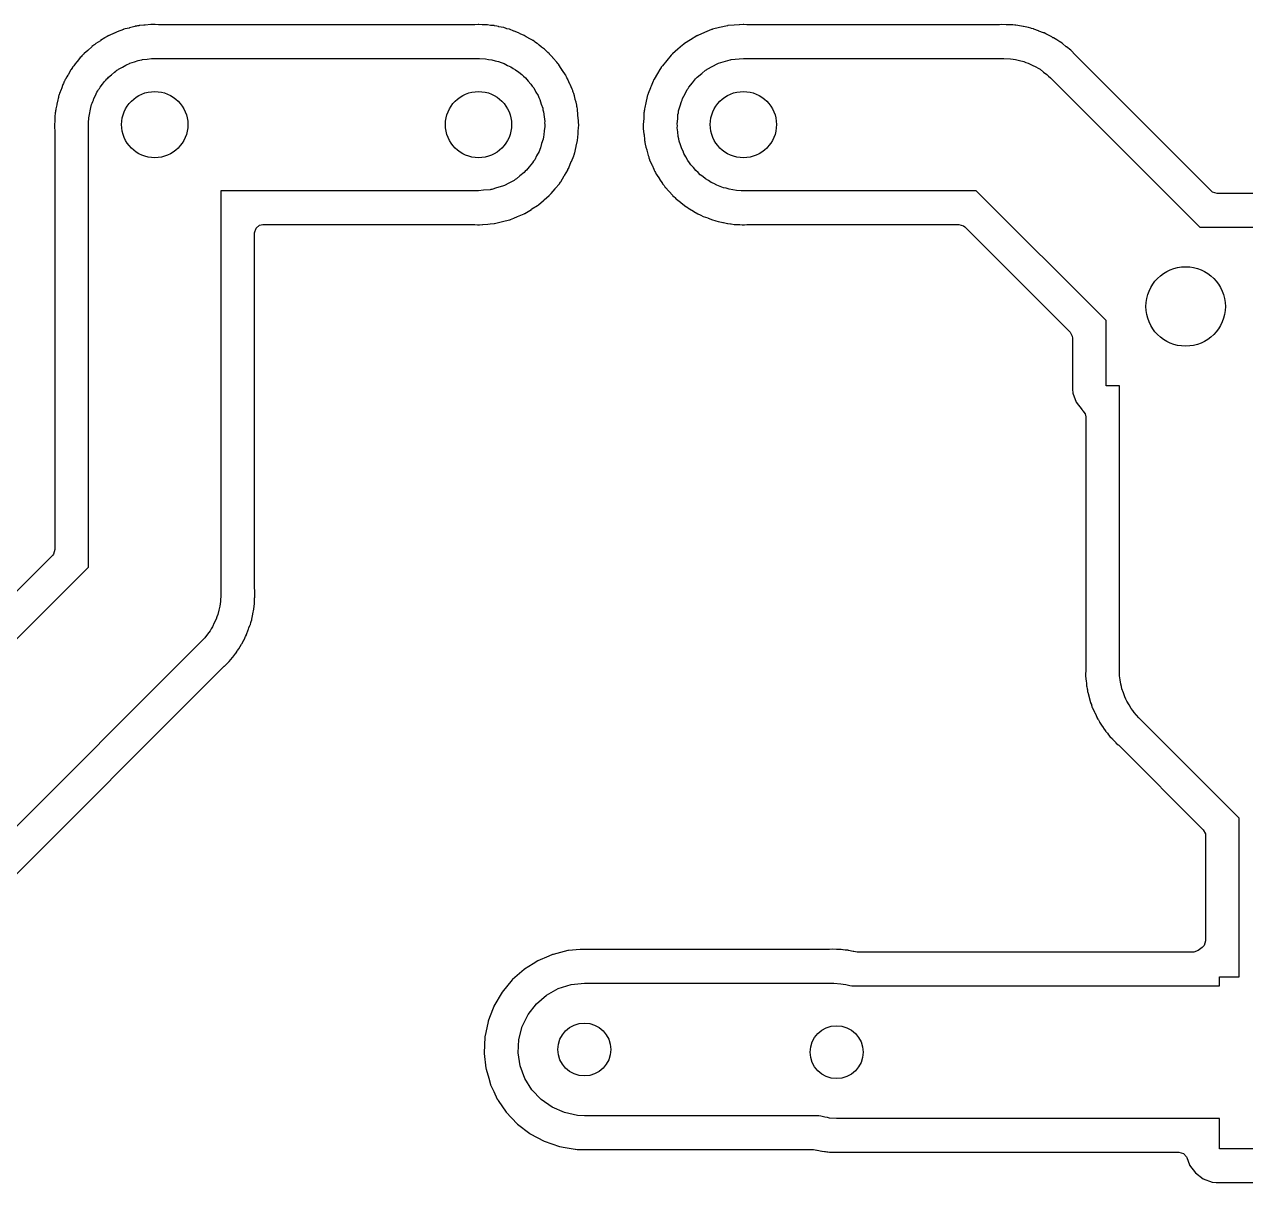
# Model space of a CAD drawing. Extents: x 112.3 to 212.1, y -130.9 to -81.2.
# Drawn here: x 182.91 to 201.35, y -112.29 to -94.8 of the extents above; entities that cross this region are included whole.
import ezdxf

# ---------------------------------------------------------------- set-up
doc = ezdxf.new("R2010")
doc.units = 0
doc.layers.add('BLACK', color=7, linetype='CONTINUOUS')

msp = doc.modelspace()

# ---------------------------------------------------------------- linework, layer by layer
at = {"layer": 'BLACK', "linetype": 'CONTINUOUS'}
for p, q in [((184.175, -94.9746), (184.163, -94.9818)), ((184.179, -94.9719), (184.175, -94.9746)), ((184.183, -94.9699), (184.179, -94.9719)), ((184.185, -94.9693), (184.183, -94.9699)), ((184.189, -94.9672), (184.185, -94.9693)), ((184.193, -94.9648), (184.189, -94.9672)), ((184.269, -94.9333), (184.193, -94.9648)), ((184.274, -94.9311), (184.269, -94.9333)), ((184.314, -94.9127), (184.274, -94.9311)), ((184.352, -94.8946), (184.314, -94.9127)), ((184.37, -94.8895), (184.352, -94.8946)), ((184.385, -94.8843), (184.37, -94.8895)), ((184.402, -94.877), (184.385, -94.8843)), ((184.407, -94.8758), (184.402, -94.877)), ((184.408, -94.8754), (184.407, -94.8758)), ((184.41, -94.875), (184.408, -94.8754)), ((184.412, -94.874), (184.41, -94.875)), ((184.433, -94.8689), (184.412, -94.874)), ((184.495, -94.8541), (184.433, -94.8689)), ((184.5, -94.8528), (184.495, -94.8541)), ((184.581, -94.8299), (184.5, -94.8528)), ((184.586, -94.8285), (184.581, -94.8299)), ((184.581, -94.8299), (184.581, -94.8299)), ((184.591, -94.8279), (184.586, -94.8285)), ((184.604, -94.8264), (184.591, -94.8279)), ((184.591, -94.8279), (184.591, -94.8279)), ((184.62, -94.8236), (184.604, -94.8264)), ((184.638, -94.8191), (184.62, -94.8236)), ((184.642, -94.8188), (184.638, -94.8191)), ((184.643, -94.8185), (184.642, -94.8188)), ((184.713, -94.8131), (184.643, -94.8185)), ((184.731, -94.8116), (184.713, -94.8131)), ((184.735, -94.8112), (184.731, -94.8116)), ((184.822, -94.8012), (184.735, -94.8112)), ((184.827, -94.8006), (184.822, -94.8012)), ((184.822, -94.8012), (184.822, -94.8012)), ((184.832, -94.8008), (184.827, -94.8006)), ((184.847, -94.8015), (184.832, -94.8008)), ((184.832, -94.8008), (184.832, -94.8008)), ((184.863, -94.8012), (184.847, -94.8015)), ((184.875, -94.8003), (184.863, -94.8012)), ((184.88, -94.7999), (184.875, -94.8003)), ((184.875, -94.8003), (184.875, -94.8003)), ((184.885, -94.8003), (184.88, -94.7999)), ((184.934, -94.8042), (184.885, -94.8003)), ((184.944, -94.8046), (184.934, -94.8042)), ((189.706, -94.8046), (184.944, -94.8046)), ((189.716, -94.8042), (189.706, -94.8046)), ((189.765, -94.8003), (189.716, -94.8042)), ((189.77, -94.7999), (189.765, -94.8003)), ((189.775, -94.8003), (189.77, -94.7999)), ((189.824, -94.8042), (189.775, -94.8003)), ((189.834, -94.8046), (189.824, -94.8042)), ((189.878, -94.8046), (189.834, -94.8046)), ((189.879, -94.8046), (189.878, -94.8046)), ((189.903, -94.8057), (189.879, -94.8046)), ((189.879, -94.8046), (189.879, -94.8046)), ((189.907, -94.8059), (189.903, -94.8057)), ((189.903, -94.8057), (189.903, -94.8057)), ((189.953, -94.8137), (189.907, -94.8059)), ((189.964, -94.8152), (189.953, -94.8137)), ((190.007, -94.8185), (189.964, -94.8152)), ((190.012, -94.8197), (190.007, -94.8185)), ((190.048, -94.8285), (190.012, -94.8197)), ((190.012, -94.8197), (190.012, -94.8197)), ((190.065, -94.8325), (190.048, -94.8285)), ((190.07, -94.8338), (190.065, -94.8325)), ((190.078, -94.8354), (190.07, -94.8338)), ((190.146, -94.8472), (190.078, -94.8354)), ((190.151, -94.8489), (190.146, -94.8472)), ((190.187, -94.8613), (190.151, -94.8489)), ((190.151, -94.8489), (190.151, -94.8489)), ((190.199, -94.8647), (190.187, -94.8613)), ((190.238, -94.874), (190.199, -94.8647)), ((190.301, -94.9001), (190.238, -94.874)), ((190.308, -94.9028), (190.301, -94.9001)), ((190.376, -94.9262), (190.308, -94.9028)), ((190.411, -94.9453), (190.376, -94.9262)), ((190.423, -94.9507), (190.411, -94.9453)), ((190.457, -94.9648), (190.423, -94.9507)), ((190.491, -94.986), (190.457, -94.9648)), ((193.069, -94.9719), (192.972, -95.0327)), ((193.074, -94.9699), (193.069, -94.9719)), ((193.075, -94.9693), (193.074, -94.9699)), ((193.079, -94.9672), (193.075, -94.9693)), ((193.083, -94.9648), (193.079, -94.9672)), ((193.183, -94.9235), (193.083, -94.9648)), ((193.184, -94.9232), (193.183, -94.9235)), ((193.288, -94.879), (193.184, -94.9232)), ((193.292, -94.877), (193.288, -94.879)), ((193.288, -94.879), (193.288, -94.879)), ((193.297, -94.8758), (193.292, -94.877)), ((193.298, -94.8754), (193.297, -94.8758)), ((193.3, -94.875), (193.298, -94.8754)), ((193.302, -94.874), (193.3, -94.875)), ((193.408, -94.8487), (193.302, -94.874)), ((193.528, -94.8191), (193.408, -94.8486)), ((193.408, -94.8486), (193.408, -94.8487)), ((193.532, -94.8188), (193.528, -94.8191)), ((193.533, -94.8185), (193.532, -94.8188)), ((193.631, -94.8108), (193.533, -94.8185)), ((193.632, -94.8108), (193.631, -94.8108)), ((193.706, -94.8048), (193.632, -94.8108)), ((193.709, -94.8046), (193.706, -94.8048)), ((193.706, -94.8048), (193.706, -94.8048)), ((193.71, -94.8046), (193.709, -94.8046)), ((193.712, -94.8044), (193.71, -94.8046)), ((193.765, -94.8003), (193.712, -94.8044)), ((193.77, -94.7999), (193.765, -94.8003)), ((193.775, -94.8003), (193.77, -94.7999)), ((193.824, -94.8042), (193.775, -94.8003)), ((193.834, -94.8046), (193.824, -94.8042)), ((197.621, -94.8046), (193.834, -94.8046)), ((197.634, -94.804), (197.621, -94.8046)), ((197.636, -94.8037), (197.634, -94.804)), ((197.675, -94.7999), (197.636, -94.8037)), ((197.74, -94.804), (197.675, -94.7999)), ((197.746, -94.8043), (197.74, -94.804)), ((197.753, -94.8046), (197.746, -94.8043)), ((197.81, -94.8046), (197.753, -94.8046)), ((197.811, -94.8046), (197.81, -94.8046)), ((197.835, -94.8057), (197.811, -94.8046)), ((197.811, -94.8046), (197.811, -94.8046)), ((197.839, -94.8059), (197.835, -94.8057)), ((197.835, -94.8057), (197.835, -94.8057)), ((197.871, -94.8115), (197.839, -94.8059)), ((197.885, -94.8131), (197.871, -94.8115)), ((197.917, -94.8151), (197.885, -94.8131)), ((197.994, -94.8325), (197.917, -94.8151)), ((198.001, -94.8338), (197.994, -94.8325)), ((198.078, -94.8472), (198.001, -94.8338)), ((198.109, -94.8579), (198.078, -94.8472)), ((198.122, -94.8616), (198.109, -94.8579)), ((198.154, -94.8689), (198.122, -94.8616)), ((198.159, -94.8708), (198.154, -94.8689)), ((198.227, -94.8983), (198.159, -94.8708)), ((198.159, -94.8708), (198.159, -94.8708)), ((198.233, -94.9007), (198.227, -94.8983)), ((198.303, -94.9246), (198.233, -94.9007)), ((198.307, -94.9262), (198.303, -94.9246)), ((198.303, -94.9246), (198.303, -94.9246)), ((198.312, -94.9286), (198.307, -94.9262)), ((198.336, -94.9418), (198.312, -94.9286)), ((198.312, -94.9286), (198.312, -94.9286)), ((198.349, -94.9475), (198.336, -94.9418)), ((198.379, -94.9598), (198.349, -94.9475)), ((198.428, -94.9893), (198.379, -94.9598)), ((183.928, -95.1371), (183.873, -95.189)), ((183.932, -95.1336), (183.928, -95.1371)), ((183.947, -95.1232), (183.932, -95.1336)), ((183.96, -95.1135), (183.947, -95.1232)), ((183.967, -95.1066), (183.96, -95.1135)), ((183.973, -95.1012), (183.967, -95.1066)), ((183.978, -95.0985), (183.973, -95.1012)), ((183.979, -95.0977), (183.978, -95.0985)), ((183.983, -95.0949), (183.979, -95.0977)), ((183.987, -95.0921), (183.983, -95.0949)), ((183.991, -95.0889), (183.987, -95.0921)), ((184.058, -95.0474), (183.991, -95.0889)), ((184.063, -95.0441), (184.058, -95.0474)), ((184.128, -95), (184.063, -95.0441)), ((184.132, -94.9972), (184.128, -95)), ((184.128, -95), (184.128, -95)), ((184.149, -94.9893), (184.132, -94.9972)), ((184.163, -94.9818), (184.149, -94.9893)), ((190.518, -95.002), (190.491, -94.986)), ((190.524, -95.0056), (190.518, -95.002)), ((190.585, -95.0386), (190.524, -95.0056)), ((190.59, -95.0409), (190.585, -95.0386)), ((190.585, -95.0386), (190.585, -95.0386)), ((190.594, -95.044), (190.59, -95.0409)), ((190.62, -95.0637), (190.594, -95.044)), ((190.594, -95.044), (190.594, -95.044)), ((190.63, -95.071), (190.62, -95.0637)), ((190.655, -95.0863), (190.63, -95.071)), ((190.659, -95.0889), (190.655, -95.0863)), ((190.655, -95.0863), (190.655, -95.0863)), ((190.688, -95.1135), (190.659, -95.0889)), ((190.716, -95.1369), (190.688, -95.1135)), ((190.721, -95.1412), (190.716, -95.1369)), ((190.766, -95.1757), (190.721, -95.1412)), ((192.85, -95.1135), (192.78, -95.1744)), ((192.863, -95.1012), (192.85, -95.1135)), ((192.868, -95.0985), (192.863, -95.1012)), ((192.869, -95.0977), (192.868, -95.0985)), ((192.873, -95.0949), (192.869, -95.0977)), ((192.877, -95.0921), (192.873, -95.0949)), ((192.881, -95.0889), (192.877, -95.0921)), ((192.971, -95.0335), (192.881, -95.0889)), ((192.972, -95.0327), (192.971, -95.0335)), ((198.446, -95.0006), (198.428, -94.9893)), ((198.452, -95.0038), (198.446, -95.0006)), ((198.506, -95.0327), (198.452, -95.0038)), ((198.521, -95.0409), (198.506, -95.0327)), ((198.548, -95.0609), (198.521, -95.0409)), ((198.559, -95.0686), (198.548, -95.0609)), ((198.583, -95.083), (198.559, -95.0686)), ((198.587, -95.0856), (198.583, -95.083)), ((198.583, -95.083), (198.583, -95.083)), ((198.591, -95.0889), (198.587, -95.0856)), ((198.647, -95.1365), (198.591, -95.0889)), ((198.591, -95.0889), (198.591, -95.0889)), ((198.652, -95.1407), (198.647, -95.1365)), ((198.714, -95.1884), (198.652, -95.1407)), ((183.744, -95.3147), (183.708, -95.3622)), ((183.755, -95.3004), (183.744, -95.3147)), ((183.769, -95.2877), (183.755, -95.3004)), ((183.78, -95.2761), (183.769, -95.2877)), ((183.788, -95.2657), (183.78, -95.2761)), ((183.791, -95.2618), (183.788, -95.2657)), ((183.788, -95.2657), (183.788, -95.2657)), ((183.796, -95.2579), (183.791, -95.2618)), ((183.803, -95.2503), (183.796, -95.2579)), ((183.807, -95.2469), (183.803, -95.2504)), ((183.803, -95.2504), (183.803, -95.2503)), ((183.81, -95.2431), (183.807, -95.2469)), ((183.814, -95.2399), (183.81, -95.2431)), ((183.868, -95.1933), (183.814, -95.2399)), ((183.814, -95.2399), (183.814, -95.2399)), ((183.873, -95.189), (183.868, -95.1933)), ((184.572, -95.3662), (184.631, -95.3445)), ((184.631, -95.3445), (184.656, -95.3408)), ((184.656, -95.3408), (184.679, -95.3335)), ((184.679, -95.3335), (184.686, -95.3328)), ((184.686, -95.3328), (184.693, -95.3308)), ((184.693, -95.3308), (184.766, -95.3241)), ((184.766, -95.3241), (184.831, -95.3143)), ((184.831, -95.3143), (184.856, -95.3155)), ((184.856, -95.3155), (184.88, -95.3131)), ((184.88, -95.3131), (189.77, -95.3131)), ((189.77, -95.3131), (189.775, -95.3133)), ((189.775, -95.3133), (189.777, -95.3131)), ((189.777, -95.3131), (189.783, -95.3138)), ((189.783, -95.3138), (189.875, -95.3185)), ((189.875, -95.3185), (189.921, -95.3282)), ((189.921, -95.3282), (189.971, -95.3335)), ((189.971, -95.3335), (190.023, -95.3496)), ((190.023, -95.3496), (190.072, -95.3599)), ((190.783, -95.1884), (190.766, -95.1757)), ((190.806, -95.2135), (190.783, -95.1884)), ((190.816, -95.2228), (190.806, -95.2135)), ((190.84, -95.2431), (190.816, -95.2228)), ((190.843, -95.2469), (190.84, -95.2431)), ((190.89, -95.3014), (190.843, -95.2469)), ((190.843, -95.2469), (190.843, -95.2469)), ((190.894, -95.3062), (190.89, -95.3014)), ((190.902, -95.3147), (190.894, -95.3062)), ((190.949, -95.3648), (190.902, -95.3147)), ((192.612, -95.3466), (192.546, -95.4237)), ((192.613, -95.3447), (192.612, -95.3466)), ((192.678, -95.2657), (192.613, -95.3447)), ((192.681, -95.2618), (192.678, -95.2657)), ((192.678, -95.2657), (192.678, -95.2657)), ((192.686, -95.2579), (192.681, -95.2618)), ((192.693, -95.2503), (192.686, -95.2579)), ((192.697, -95.2469), (192.693, -95.2504)), ((192.693, -95.2504), (192.693, -95.2503)), ((192.7, -95.2431), (192.697, -95.2469)), ((192.779, -95.1757), (192.7, -95.2431)), ((192.78, -95.1744), (192.779, -95.1757)), ((193.5, -95.3552), (193.569, -95.3335)), ((193.569, -95.3335), (193.576, -95.3328)), ((193.576, -95.3328), (193.583, -95.3308)), ((193.583, -95.3308), (193.708, -95.3194)), ((193.708, -95.3194), (193.77, -95.3131)), ((193.77, -95.3131), (197.702, -95.3131)), ((197.702, -95.3131), (197.806, -95.3185)), ((197.806, -95.3185), (197.842, -95.3261)), ((197.842, -95.3261), (197.879, -95.3289)), ((197.879, -95.3289), (197.941, -95.3467)), ((197.941, -95.3467), (198.004, -95.3599)), ((198.718, -95.1921), (198.714, -95.1884)), ((198.783, -95.2609), (198.718, -95.1921)), ((198.718, -95.1921), (198.718, -95.1921)), ((198.785, -95.2634), (198.783, -95.2609)), ((200.836, -97.3146), (198.785, -95.2634)), ((183.605, -95.4977), (183.573, -95.5592)), ((183.608, -95.4932), (183.605, -95.4977)), ((183.619, -95.4785), (183.608, -95.4932)), ((183.628, -95.4654), (183.619, -95.4785)), ((183.637, -95.4493), (183.628, -95.4654)), ((183.64, -95.4454), (183.637, -95.4493)), ((183.643, -95.4426), (183.64, -95.4454)), ((183.653, -95.4284), (183.643, -95.4426)), ((183.656, -95.4237), (183.653, -95.4284)), ((183.679, -95.3967), (183.656, -95.4237)), ((183.704, -95.3675), (183.679, -95.3967)), ((183.708, -95.3622), (183.704, -95.3675)), ((184.229, -95.5598), (184.27, -95.5208)), ((184.27, -95.5208), (184.291, -95.5079)), ((184.291, -95.5079), (184.309, -95.4919)), ((184.309, -95.4919), (184.321, -95.4853)), ((184.321, -95.4853), (184.332, -95.4763)), ((184.332, -95.4763), (184.391, -95.4458)), ((184.391, -95.4458), (184.442, -95.4143)), ((184.442, -95.4143), (184.465, -95.4058)), ((184.465, -95.4058), (184.486, -95.3939)), ((184.486, -95.3939), (184.496, -95.3909)), ((184.496, -95.3909), (184.505, -95.3859)), ((184.505, -95.3859), (184.572, -95.3662)), ((190.072, -95.3599), (190.113, -95.3773)), ((190.113, -95.3773), (190.158, -95.3912)), ((190.158, -95.3912), (190.209, -95.4188)), ((190.209, -95.4188), (190.258, -95.4401)), ((190.258, -95.4401), (190.291, -95.4635)), ((190.291, -95.4635), (190.329, -95.484)), ((190.329, -95.484), (190.377, -95.5235)), ((190.377, -95.5235), (190.423, -95.5561)), ((190.952, -95.3689), (190.949, -95.3648)), ((190.967, -95.391), (190.952, -95.3689)), ((190.952, -95.3689), (190.952, -95.3689)), ((190.976, -95.402), (190.967, -95.391)), ((190.994, -95.4237), (190.976, -95.402)), ((191.034, -95.4892), (190.994, -95.4237)), ((191.036, -95.4914), (191.034, -95.4892)), ((191.039, -95.4964), (191.036, -95.4914)), ((191.083, -95.5613), (191.039, -95.4964)), ((192.51, -95.4785), (192.475, -95.5395)), ((192.527, -95.4493), (192.51, -95.4785)), ((192.53, -95.4454), (192.527, -95.4493)), ((192.533, -95.4426), (192.53, -95.4454)), ((192.53, -95.4454), (192.53, -95.4454)), ((192.543, -95.4284), (192.533, -95.4426)), ((192.546, -95.4237), (192.543, -95.4284)), ((193.143, -95.5403), (193.199, -95.4919)), ((193.199, -95.4919), (193.211, -95.4853)), ((193.211, -95.4853), (193.222, -95.4763)), ((193.222, -95.4763), (193.311, -95.4302)), ((193.311, -95.4302), (193.376, -95.3939)), ((193.376, -95.3939), (193.386, -95.3909)), ((193.386, -95.3909), (193.395, -95.3859)), ((193.395, -95.3859), (193.5, -95.3552)), ((198.004, -95.3599), (198.038, -95.3745)), ((198.038, -95.3745), (198.073, -95.3846)), ((198.073, -95.3846), (198.13, -95.4145)), ((198.13, -95.4145), (198.189, -95.4401)), ((198.189, -95.4401), (198.22, -95.4612)), ((198.22, -95.4612), (198.252, -95.4782)), ((198.252, -95.4782), (198.302, -95.519)), ((198.302, -95.519), (198.355, -95.5561)), ((183.493, -95.7072), (183.47, -95.7753)), ((183.502, -95.6908), (183.493, -95.7072)), ((183.509, -95.6765), (183.502, -95.6908)), ((183.513, -95.6639), (183.509, -95.6765)), ((183.515, -95.6591), (183.513, -95.6639)), ((183.513, -95.6639), (183.513, -95.6639)), ((183.521, -95.6491), (183.515, -95.6591)), ((183.529, -95.6339), (183.521, -95.6491)), ((183.532, -95.6261), (183.529, -95.6339)), ((183.553, -95.5917), (183.532, -95.6261)), ((183.569, -95.5655), (183.553, -95.5917)), ((183.573, -95.5592), (183.569, -95.5655)), ((184.055, -95.7481), (184.092, -95.7036)), ((184.092, -95.7036), (184.123, -95.6596)), ((184.123, -95.6596), (184.141, -95.6428)), ((184.141, -95.6428), (184.156, -95.6234)), ((184.156, -95.6234), (184.169, -95.6123)), ((184.169, -95.6123), (184.18, -95.5986)), ((184.18, -95.5986), (184.229, -95.5598)), ((190.423, -95.5561), (190.449, -95.5832)), ((190.449, -95.5832), (190.48, -95.6084)), ((190.48, -95.6084), (190.521, -95.6594)), ((190.521, -95.6594), (190.562, -95.7029)), ((190.562, -95.7029), (190.58, -95.7318)), ((191.083, -95.5614), (191.083, -95.5613)), ((191.086, -95.5655), (191.083, -95.5614)), ((191.088, -95.5701), (191.086, -95.5655)), ((191.098, -95.5917), (191.088, -95.5701)), ((191.105, -95.6043), (191.098, -95.5917)), ((191.118, -95.6261), (191.105, -95.6043)), ((191.12, -95.6307), (191.118, -95.6261)), ((191.15, -95.7022), (191.12, -95.6307)), ((191.12, -95.6307), (191.12, -95.6307)), ((191.152, -95.7072), (191.15, -95.7022)), ((191.185, -95.7789), (191.152, -95.7072)), ((192.405, -95.6591), (192.377, -95.7332)), ((192.411, -95.6491), (192.405, -95.6591)), ((192.419, -95.6339), (192.411, -95.6491)), ((192.42, -95.6307), (192.419, -95.6339)), ((192.422, -95.6261), (192.42, -95.6307)), ((192.42, -95.6307), (192.42, -95.6307)), ((192.473, -95.5419), (192.422, -95.6261)), ((192.475, -95.5395), (192.473, -95.5419)), ((192.945, -95.7481), (193.001, -95.6811)), ((193.001, -95.6811), (193.046, -95.6234)), ((193.046, -95.6234), (193.059, -95.6123)), ((193.059, -95.6123), (193.07, -95.5986)), ((193.07, -95.5986), (193.143, -95.5403)), ((198.355, -95.5561), (198.38, -95.5828)), ((198.38, -95.5828), (198.409, -95.606)), ((198.409, -95.606), (200.663, -97.86)), ((183.427, -95.8907), (183.424, -95.9039)), ((183.428, -95.8858), (183.427, -95.8907)), ((183.427, -95.8907), (183.427, -95.8907)), ((183.433, -95.8722), (183.428, -95.8858)), ((183.438, -95.8565), (183.433, -95.8722)), ((183.44, -95.8503), (183.438, -95.8565)), ((183.441, -95.8455), (183.44, -95.8503)), ((183.467, -95.7824), (183.441, -95.8455)), ((183.47, -95.7753), (183.467, -95.7824)), ((183.961, -95.9191), (183.987, -95.8715)), ((183.987, -95.8715), (184.007, -95.8252)), ((184.007, -95.8252), (184.021, -95.8051)), ((184.021, -95.8051), (184.032, -95.7832)), ((184.032, -95.7832), (184.045, -95.7669)), ((184.045, -95.7669), (184.055, -95.7481)), ((190.58, -95.7318), (190.603, -95.7597)), ((190.603, -95.7597), (190.636, -95.8213)), ((190.636, -95.8213), (190.669, -95.8747)), ((190.669, -95.8747), (190.679, -95.9035)), ((190.679, -95.9035), (190.695, -95.932)), ((191.188, -95.7855), (191.185, -95.7789)), ((191.192, -95.7976), (191.188, -95.7855)), ((191.196, -95.8105), (191.192, -95.7976)), ((191.2, -95.8244), (191.196, -95.8105)), ((191.209, -95.8455), (191.2, -95.8244)), ((191.218, -95.881), (191.209, -95.8455)), ((191.229, -95.9282), (191.218, -95.881)), ((192.317, -95.8907), (192.298, -95.9819)), ((192.318, -95.8858), (192.317, -95.8907)), ((192.323, -95.8722), (192.318, -95.8858)), ((192.328, -95.8565), (192.323, -95.8722)), ((192.33, -95.8503), (192.328, -95.8565)), ((192.331, -95.8455), (192.33, -95.8503)), ((192.33, -95.8503), (192.33, -95.8503)), ((192.368, -95.7567), (192.331, -95.8455)), ((192.369, -95.7537), (192.368, -95.7567)), ((192.377, -95.7332), (192.369, -95.7537)), ((192.851, -95.9191), (192.891, -95.8467)), ((192.891, -95.8467), (192.922, -95.7832)), ((192.922, -95.7832), (192.935, -95.7669)), ((192.935, -95.7669), (192.945, -95.7481)), ((183.385, -96.0813), (183.384, -96.0905)), ((183.401, -96.0127), (183.385, -96.0764)), ((183.385, -96.0764), (183.385, -96.0813)), ((183.402, -96.0048), (183.401, -96.0127)), ((183.414, -95.9367), (183.402, -96.0048)), ((183.42, -95.9192), (183.414, -95.9367)), ((183.424, -95.9039), (183.42, -95.9192)), ((183.902, -96.1052), (183.917, -96.0569)), ((183.917, -96.0569), (183.927, -96.0107)), ((183.927, -96.0107), (183.937, -95.9882)), ((183.937, -95.9882), (183.943, -95.9645)), ((183.943, -95.9645), (183.953, -95.943)), ((183.953, -95.943), (183.961, -95.9191)), ((190.695, -95.932), (190.716, -96.0027)), ((190.716, -96.0027), (190.739, -96.0644)), ((190.739, -96.0644), (190.743, -96.0914)), ((191.23, -95.9331), (191.229, -95.9282)), ((191.242, -95.9734), (191.23, -95.9331)), ((191.255, -96.0191), (191.242, -95.9734)), ((191.255, -96.0241), (191.255, -96.0191)), ((191.257, -96.0421), (191.255, -96.0241)), ((191.255, -96.0241), (191.255, -96.0241)), ((191.26, -96.057), (191.257, -96.0421)), ((191.265, -96.0764), (191.26, -96.057)), ((191.265, -96.0813), (191.265, -96.0764)), ((191.271, -96.164), (191.265, -96.0813)), ((191.265, -96.0813), (191.265, -96.0813)), ((192.275, -96.0813), (192.274, -96.0905)), ((192.28, -96.057), (192.275, -96.0764)), ((192.275, -96.0764), (192.275, -96.0813)), ((192.297, -95.9855), (192.28, -96.057)), ((192.298, -95.9819), (192.297, -95.9855)), ((192.792, -96.1052), (192.815, -96.0307)), ((192.815, -96.0307), (192.833, -95.9645)), ((192.833, -95.9645), (192.843, -95.943)), ((192.843, -95.943), (192.851, -95.9191)), ((183.371, -96.2587), (183.367, -96.3131)), ((183.373, -96.1759), (183.371, -96.205)), ((183.371, -96.205), (183.371, -96.2488)), ((183.371, -96.2488), (183.371, -96.2587)), ((183.376, -96.1576), (183.373, -96.1759)), ((183.378, -96.1419), (183.376, -96.1576)), ((183.379, -96.1234), (183.378, -96.1284)), ((183.378, -96.1284), (183.378, -96.1284)), ((183.378, -96.1284), (183.378, -96.1419)), ((183.382, -96.1064), (183.379, -96.1234)), ((183.384, -96.0905), (183.382, -96.1064)), ((183.881, -96.2885), (183.885, -96.2085)), ((183.885, -96.2085), (183.89, -96.1846)), ((183.89, -96.1846), (183.892, -96.1601)), ((183.892, -96.1601), (183.899, -96.1337)), ((183.899, -96.1337), (183.902, -96.1052)), ((190.743, -96.0914), (190.751, -96.1188)), ((190.751, -96.1188), (190.759, -96.1966)), ((190.759, -96.1966), (190.769, -96.2642)), ((190.769, -96.2642), (190.768, -96.2881)), ((191.272, -96.1686), (191.271, -96.164)), ((191.282, -96.2552), (191.272, -96.1686)), ((191.282, -96.2603), (191.282, -96.2552)), ((191.282, -96.2552), (191.282, -96.2552)), ((191.282, -96.2653), (191.282, -96.2603)), ((191.282, -96.2805), (191.282, -96.2653)), ((191.282, -96.2653), (191.282, -96.2653)), ((192.264, -96.2227), (192.257, -96.3131)), ((192.268, -96.1284), (192.264, -96.2185)), ((192.264, -96.2185), (192.264, -96.2227)), ((192.269, -96.1234), (192.268, -96.1284)), ((192.268, -96.1284), (192.268, -96.1284)), ((192.272, -96.1064), (192.269, -96.1234)), ((192.274, -96.0905), (192.272, -96.1064)), ((192.77, -96.2991), (192.778, -96.2257)), ((192.778, -96.2257), (192.782, -96.1601)), ((192.782, -96.1601), (192.789, -96.1337)), ((192.789, -96.1337), (192.792, -96.1052)), ((183.367, -96.3131), (183.367, -96.318)), ((183.367, -96.318), (183.367, -96.318)), ((183.367, -96.318), (183.368, -96.3301)), ((183.368, -96.3301), (183.368, -96.3457)), ((183.368, -96.3457), (183.368, -96.3608)), ((183.368, -96.3608), (183.368, -96.3608)), ((183.368, -96.3608), (183.368, -96.3659)), ((183.368, -96.3659), (183.368, -96.3709)), ((183.368, -96.3709), (183.368, -96.3709)), ((183.368, -96.3709), (183.371, -96.3931)), ((183.371, -96.3931), (183.371, -96.4076)), ((183.371, -96.4076), (183.371, -102.733)), ((183.88, -96.2991), (183.881, -96.2885)), ((183.88, -96.3038), (183.88, -96.2991)), ((183.88, -96.3131), (183.88, -96.3038)), ((183.88, -102.996), (183.88, -96.3131)), ((190.761, -96.4063), (190.758, -96.4661)), ((190.77, -96.341), (190.761, -96.4063)), ((190.768, -96.2881), (190.77, -96.3131)), ((190.77, -96.3131), (190.77, -96.341)), ((191.271, -96.5027), (191.274, -96.4541)), ((191.274, -96.4541), (191.276, -96.4076)), ((191.276, -96.4034), (191.279, -96.3709)), ((191.276, -96.4076), (191.276, -96.4034)), ((191.279, -96.3709), (191.283, -96.3131)), ((191.282, -96.2961), (191.282, -96.2805)), ((191.283, -96.3081), (191.282, -96.2961)), ((191.283, -96.3131), (191.283, -96.3081)), ((192.257, -96.3131), (192.257, -96.318)), ((192.257, -96.318), (192.257, -96.318)), ((192.257, -96.318), (192.258, -96.3301)), ((192.258, -96.3301), (192.258, -96.3457)), ((192.258, -96.3457), (192.258, -96.3608)), ((192.258, -96.3608), (192.258, -96.3608)), ((192.258, -96.3608), (192.258, -96.3659)), ((192.258, -96.3659), (192.258, -96.3709)), ((192.258, -96.3709), (192.258, -96.3709)), ((192.258, -96.3709), (192.268, -96.4576)), ((192.773, -96.3313), (192.77, -96.2991)), ((192.771, -96.3619), (192.773, -96.3313)), ((192.781, -96.424), (192.771, -96.3619)), ((192.786, -96.4936), (192.781, -96.424)), ((190.723, -96.6008), (190.707, -96.6616)), ((190.745, -96.5346), (190.723, -96.6008)), ((190.75, -96.499), (190.745, -96.5346)), ((190.758, -96.4661), (190.75, -96.499)), ((191.242, -96.6442), (191.243, -96.6406)), ((191.243, -96.6406), (191.263, -96.5546)), ((191.263, -96.5546), (191.265, -96.5498)), ((191.263, -96.5546), (191.263, -96.5546)), ((191.265, -96.5498), (191.266, -96.5356)), ((191.266, -96.5356), (191.268, -96.5198)), ((191.268, -96.5198), (191.27, -96.5077)), ((191.27, -96.5077), (191.271, -96.5027)), ((191.27, -96.5077), (191.27, -96.5077)), ((192.268, -96.4576), (192.269, -96.4622)), ((192.269, -96.4622), (192.275, -96.5448)), ((192.275, -96.5448), (192.275, -96.5498)), ((192.275, -96.5498), (192.277, -96.5546)), ((192.277, -96.5546), (192.28, -96.5691)), ((192.28, -96.5691), (192.283, -96.5841)), ((192.283, -96.5841), (192.285, -96.607)), ((192.285, -96.607), (192.298, -96.6528)), ((192.796, -96.5281), (192.786, -96.4936)), ((192.801, -96.5618), (192.796, -96.5281)), ((192.822, -96.6179), (192.801, -96.5618)), ((192.84, -96.6812), (192.822, -96.6179)), ((190.647, -96.7841), (190.618, -96.843)), ((190.684, -96.7198), (190.647, -96.7841)), ((190.694, -96.6892), (190.684, -96.7198)), ((190.707, -96.6616), (190.694, -96.6892)), ((191.172, -96.8694), (191.207, -96.7852)), ((191.207, -96.7852), (191.209, -96.7807)), ((191.207, -96.7852), (191.207, -96.7852)), ((191.209, -96.7807), (191.212, -96.7696)), ((191.212, -96.7696), (191.217, -96.7539)), ((191.217, -96.7539), (191.22, -96.7451)), ((191.22, -96.7451), (191.222, -96.7404)), ((191.222, -96.7404), (191.232, -96.6909)), ((191.232, -96.6909), (191.242, -96.6442)), ((192.298, -96.6528), (192.31, -96.693)), ((192.31, -96.693), (192.311, -96.6979)), ((192.311, -96.6979), (192.331, -96.7807)), ((192.331, -96.7807), (192.34, -96.8017)), ((192.34, -96.8017), (192.344, -96.8156)), ((192.344, -96.8156), (192.352, -96.8406)), ((192.858, -96.7164), (192.84, -96.6812)), ((192.871, -96.7514), (192.858, -96.7164)), ((192.901, -96.7997), (192.871, -96.7514)), ((192.929, -96.8548), (192.901, -96.7997)), ((190.494, -97.0027), (190.476, -97.0183)), ((190.536, -96.9487), (190.494, -97.0027)), ((190.587, -96.8895), (190.536, -96.9487)), ((190.601, -96.8646), (190.587, -96.8895)), ((190.618, -96.843), (190.601, -96.8646)), ((191.067, -97.0842), (191.118, -97)), ((191.118, -97), (191.121, -96.9922)), ((191.121, -96.9922), (191.129, -96.977)), ((191.129, -96.977), (191.132, -96.9714)), ((191.132, -96.9714), (191.135, -96.967)), ((191.135, -96.967), (191.171, -96.8725)), ((191.171, -96.8725), (191.172, -96.8694)), ((192.352, -96.8406), (192.354, -96.8452)), ((192.354, -96.8452), (192.354, -96.8452)), ((192.354, -96.8452), (192.388, -96.919)), ((192.388, -96.919), (192.39, -96.924)), ((192.39, -96.924), (192.415, -96.9844)), ((192.415, -96.9844), (192.422, -97)), ((192.422, -97), (192.435, -97.0219)), ((192.956, -96.8886), (192.929, -96.8548)), ((192.978, -96.9232), (192.956, -96.8886)), ((193.015, -96.9622), (192.978, -96.9232)), ((193.051, -97.0077), (193.015, -96.9622)), ((193.086, -97.0381), (193.051, -97.0077)), ((190.306, -97.1574), (190.228, -97.1969)), ((190.323, -97.1442), (190.306, -97.1574)), ((190.341, -97.1342), (190.323, -97.1442)), ((190.394, -97.0881), (190.341, -97.1342)), ((190.46, -97.0372), (190.394, -97.0881)), ((190.476, -97.0183), (190.46, -97.0372)), ((190.997, -97.1977), (191.007, -97.1836)), ((191.007, -97.1836), (191.01, -97.1807)), ((191.01, -97.1807), (191.013, -97.1768)), ((191.01, -97.1807), (191.01, -97.1807)), ((191.013, -97.1768), (191.065, -97.0866)), ((191.065, -97.0866), (191.067, -97.0842)), ((192.435, -97.0219), (192.442, -97.0345)), ((192.442, -97.0345), (192.454, -97.0606)), ((192.454, -97.0606), (192.457, -97.0648)), ((192.457, -97.0648), (192.457, -97.0648)), ((192.457, -97.0648), (192.501, -97.1297)), ((192.501, -97.1297), (192.504, -97.1347)), ((192.504, -97.1347), (192.546, -97.2025)), ((193.117, -97.0701), (193.086, -97.0381)), ((193.158, -97.099), (193.117, -97.0701)), ((193.199, -97.1342), (193.158, -97.099)), ((193.243, -97.1589), (193.199, -97.1342)), ((193.282, -97.186), (193.243, -97.1589)), ((193.325, -97.2047), (193.282, -97.186)), ((189.77, -97.3131), (185.88, -97.3131)), ((185.88, -97.3131), (185.88, -103.41)), ((189.844, -97.3055), (189.77, -97.3131)), ((189.944, -97.2979), (189.844, -97.3055)), ((189.957, -97.294), (189.944, -97.2979)), ((189.971, -97.2926), (189.957, -97.294)), ((190.042, -97.2704), (189.971, -97.2926)), ((190.132, -97.2454), (190.042, -97.2704)), ((190.148, -97.2373), (190.132, -97.2454)), ((190.164, -97.2322), (190.148, -97.2373)), ((190.228, -97.1969), (190.164, -97.2322)), ((190.843, -97.3793), (190.847, -97.3758)), ((190.847, -97.3759), (190.854, -97.3683)), ((190.847, -97.3758), (190.847, -97.3759)), ((190.854, -97.3683), (190.859, -97.3644)), ((190.859, -97.3644), (190.867, -97.3545)), ((190.867, -97.3545), (190.927, -97.2814)), ((190.927, -97.2814), (190.928, -97.2795)), ((190.928, -97.2795), (190.991, -97.2062)), ((190.991, -97.2062), (190.994, -97.2025)), ((190.991, -97.2062), (190.991, -97.2062)), ((190.994, -97.2025), (190.997, -97.1977)), ((192.546, -97.2025), (192.549, -97.2062)), ((192.549, -97.2062), (192.549, -97.2062)), ((192.549, -97.2062), (192.564, -97.2241)), ((192.564, -97.2241), (192.573, -97.2351)), ((192.573, -97.2351), (192.591, -97.2614)), ((192.591, -97.2614), (192.594, -97.2651)), ((192.594, -97.2651), (192.594, -97.2651)), ((192.594, -97.2651), (192.646, -97.32)), ((192.646, -97.32), (192.65, -97.3247)), ((192.65, -97.3247), (192.697, -97.3793)), ((193.37, -97.2294), (193.325, -97.2047)), ((193.421, -97.2462), (193.37, -97.2294)), ((193.468, -97.2663), (193.421, -97.2462)), ((193.511, -97.2753), (193.468, -97.2663)), ((193.555, -97.2897), (193.511, -97.2753)), ((193.613, -97.2966), (193.555, -97.2897)), ((193.665, -97.3076), (193.613, -97.2966)), ((193.736, -97.3113), (193.665, -97.3076)), ((193.749, -97.3129), (193.736, -97.3113)), ((193.756, -97.3123), (193.749, -97.3129)), ((193.77, -97.3131), (193.756, -97.3123)), ((197.287, -97.3131), (193.77, -97.3131)), ((199.249, -99.2742), (197.287, -97.3131)), ((200.857, -97.3315), (200.836, -97.3146)), ((200.926, -97.3515), (200.857, -97.3315)), ((201.697, -97.3515), (200.926, -97.3515)), ((190.577, -97.5876), (190.659, -97.5372)), ((190.659, -97.5372), (190.663, -97.534)), ((190.663, -97.534), (190.667, -97.5312)), ((190.667, -97.5312), (190.671, -97.5284)), ((190.671, -97.5284), (190.672, -97.5276)), ((190.672, -97.5276), (190.677, -97.5249)), ((190.677, -97.5249), (190.753, -97.4576)), ((190.753, -97.4576), (190.76, -97.4517)), ((190.76, -97.4517), (190.761, -97.4504)), ((190.761, -97.4504), (190.836, -97.3862)), ((190.836, -97.3862), (190.84, -97.383)), ((190.836, -97.3862), (190.836, -97.3862)), ((190.84, -97.383), (190.843, -97.3793)), ((192.697, -97.3793), (192.697, -97.3793)), ((192.697, -97.3793), (192.7, -97.383)), ((192.7, -97.383), (192.724, -97.4034)), ((192.724, -97.4034), (192.734, -97.4126)), ((192.734, -97.4126), (192.757, -97.4378)), ((192.757, -97.4378), (192.761, -97.4408)), ((192.761, -97.4408), (192.761, -97.4408)), ((192.761, -97.4408), (192.819, -97.485)), ((192.819, -97.485), (192.824, -97.4893)), ((192.824, -97.4893), (192.881, -97.5372)), ((192.881, -97.5372), (192.885, -97.5398)), ((192.885, -97.5398), (192.885, -97.5398)), ((192.885, -97.5398), (192.91, -97.5551)), ((192.91, -97.5551), (192.92, -97.5624)), ((192.92, -97.5624), (192.946, -97.5821)), ((190.248, -97.7491), (190.252, -97.7471)), ((190.252, -97.7471), (190.305, -97.7246)), ((190.252, -97.7471), (190.252, -97.7471)), ((190.305, -97.7246), (190.356, -97.7029)), ((190.356, -97.7029), (190.357, -97.7026)), ((190.357, -97.7026), (190.457, -97.6613)), ((190.457, -97.6613), (190.461, -97.6589)), ((190.461, -97.6589), (190.465, -97.6568)), ((190.465, -97.6568), (190.466, -97.6562)), ((190.466, -97.6562), (190.471, -97.6543)), ((190.471, -97.6543), (190.568, -97.5934)), ((190.568, -97.5934), (190.569, -97.5927)), ((190.569, -97.5927), (190.577, -97.5876)), ((192.946, -97.5821), (192.946, -97.5821)), ((192.946, -97.5821), (192.95, -97.5852)), ((192.95, -97.5852), (192.955, -97.5876)), ((192.955, -97.5876), (192.955, -97.5876)), ((192.955, -97.5876), (193.016, -97.6206)), ((193.016, -97.6206), (193.022, -97.6242)), ((193.022, -97.6242), (193.083, -97.6613)), ((193.083, -97.6613), (193.117, -97.6755)), ((193.117, -97.6755), (193.129, -97.6808)), ((193.129, -97.6808), (193.164, -97.6999)), ((193.164, -97.6999), (193.232, -97.7233)), ((193.232, -97.7233), (193.239, -97.726)), ((193.239, -97.726), (193.302, -97.7522)), ((186.388, -97.9476), (186.409, -97.8794)), ((186.409, -97.8794), (186.462, -97.833)), ((186.462, -97.833), (186.514, -97.8216)), ((186.514, -97.8216), (189.706, -97.8216)), ((189.706, -97.8216), (189.716, -97.822)), ((189.716, -97.822), (189.753, -97.8249)), ((189.753, -97.8249), (189.77, -97.8262)), ((189.77, -97.8262), (189.787, -97.8249)), ((189.787, -97.8249), (189.828, -97.8217)), ((189.828, -97.8217), (189.83, -97.8216)), ((189.83, -97.8216), (189.831, -97.8216)), ((189.831, -97.8216), (189.834, -97.8214)), ((189.834, -97.8214), (189.908, -97.8154)), ((189.834, -97.8214), (189.834, -97.8214)), ((189.908, -97.8154), (189.909, -97.8153)), ((189.909, -97.8153), (189.946, -97.8124)), ((189.946, -97.8124), (190.007, -97.8076)), ((190.007, -97.8076), (190.008, -97.8073)), ((190.008, -97.8073), (190.012, -97.807)), ((190.012, -97.807), (190.132, -97.7775)), ((190.132, -97.7775), (190.238, -97.7522)), ((190.132, -97.7775), (190.132, -97.7775)), ((190.238, -97.7522), (190.24, -97.7511)), ((190.24, -97.7511), (190.242, -97.7507)), ((190.242, -97.7507), (190.243, -97.7503)), ((190.243, -97.7503), (190.248, -97.7491)), ((193.302, -97.7522), (193.341, -97.7615)), ((193.341, -97.7615), (193.353, -97.7649)), ((193.353, -97.7649), (193.389, -97.7773)), ((193.389, -97.7773), (193.389, -97.7773)), ((193.389, -97.7773), (193.394, -97.7789)), ((193.394, -97.7789), (193.462, -97.7907)), ((193.462, -97.7907), (193.47, -97.7923)), ((193.47, -97.7923), (193.528, -97.8064)), ((193.528, -97.8064), (193.528, -97.8065)), ((193.528, -97.8065), (193.533, -97.8076)), ((193.533, -97.8076), (193.576, -97.811)), ((193.576, -97.811), (193.587, -97.8124)), ((193.587, -97.8124), (193.633, -97.8202)), ((193.633, -97.8202), (193.637, -97.8204)), ((193.637, -97.8204), (193.637, -97.8204)), ((193.637, -97.8204), (193.661, -97.8215)), ((193.661, -97.8215), (193.661, -97.8215)), ((193.661, -97.8215), (193.662, -97.8216)), ((193.662, -97.8216), (193.706, -97.8216)), ((193.706, -97.8216), (193.716, -97.822)), ((193.716, -97.822), (193.753, -97.8249)), ((193.753, -97.8249), (193.77, -97.8262)), ((193.77, -97.8262), (193.787, -97.8249)), ((193.787, -97.8249), (193.824, -97.822)), ((193.824, -97.822), (193.834, -97.8216)), ((193.834, -97.8216), (197.025, -97.8216)), ((197.025, -97.8216), (197.093, -97.8416)), ((197.093, -97.8416), (197.114, -97.8585)), ((197.114, -97.8585), (198.703, -99.4479)), ((200.663, -97.86), (201.649, -97.86)), ((186.388, -103.33), (186.388, -97.9476)), ((199.249, -100.26), (199.249, -99.2742)), ((198.703, -99.4479), (198.737, -99.5102)), ((198.737, -99.5102), (198.74, -99.537)), ((198.74, -99.537), (198.74, -100.308)), ((198.74, -100.308), (198.747, -100.37)), ((199.449, -100.26), (199.249, -100.26)), ((199.449, -104.564), (199.449, -100.26)), ((198.747, -100.37), (198.798, -100.507)), ((198.798, -100.507), (198.885, -100.623)), ((198.885, -100.623), (198.892, -100.629)), ((198.892, -100.629), (198.899, -100.635)), ((198.899, -100.635), (198.897, -100.637)), ((198.897, -100.637), (198.932, -100.683)), ((198.932, -100.683), (198.94, -100.727)), ((198.94, -100.727), (198.94, -104.54)), ((183.335, -102.822), (179.29, -106.866)), ((183.351, -102.801), (183.335, -102.822)), ((183.371, -102.733), (183.351, -102.801)), ((179.633, -107.243), (183.88, -102.996)), ((185.88, -103.41), (185.875, -103.515)), ((186.389, -103.342), (186.388, -103.33)), ((186.388, -103.462), (186.389, -103.454)), ((186.388, -103.518), (186.388, -103.462)), ((186.393, -103.384), (186.389, -103.342)), ((186.389, -103.454), (186.393, -103.389)), ((186.393, -103.389), (186.393, -103.384)), ((185.846, -103.649), (185.833, -103.712)), ((185.864, -103.587), (185.846, -103.649)), ((185.867, -103.55), (185.864, -103.587)), ((185.875, -103.515), (185.867, -103.55)), ((186.361, -103.702), (186.377, -103.631)), ((186.377, -103.631), (186.378, -103.626)), ((186.377, -103.631), (186.377, -103.631)), ((186.378, -103.626), (186.38, -103.593)), ((186.38, -103.593), (186.382, -103.58)), ((186.382, -103.58), (186.386, -103.555)), ((186.386, -103.555), (186.387, -103.551)), ((186.387, -103.547), (186.388, -103.538)), ((186.387, -103.551), (186.387, -103.547)), ((186.387, -103.551), (186.387, -103.551)), ((186.388, -103.519), (186.388, -103.518)), ((186.388, -103.538), (186.388, -103.519)), ((186.388, -103.519), (186.388, -103.519)), ((185.808, -103.781), (185.779, -103.839)), ((185.819, -103.746), (185.808, -103.781)), ((185.833, -103.712), (185.819, -103.746)), ((186.324, -103.863), (186.331, -103.831)), ((186.331, -103.831), (186.335, -103.817)), ((186.335, -103.817), (186.344, -103.791)), ((186.344, -103.791), (186.346, -103.786)), ((186.346, -103.786), (186.347, -103.781)), ((186.347, -103.781), (186.359, -103.709)), ((186.347, -103.781), (186.347, -103.781)), ((186.359, -103.709), (186.361, -103.702)), ((185.674, -104.011), (185.637, -104.063)), ((185.715, -103.96), (185.674, -104.011)), ((185.732, -103.928), (185.715, -103.96)), ((185.753, -103.898), (185.732, -103.928)), ((185.779, -103.839), (185.753, -103.898)), ((186.264, -104.02), (186.267, -104.016)), ((186.267, -104.016), (186.292, -103.942)), ((186.292, -103.942), (186.295, -103.935)), ((186.295, -103.935), (186.303, -103.914)), ((186.303, -103.914), (186.317, -103.88)), ((186.317, -103.88), (186.322, -103.867)), ((186.322, -103.867), (186.324, -103.863)), ((186.322, -103.867), (186.322, -103.867)), ((185.587, -104.117), (181.34, -108.364)), ((185.61, -104.089), (185.587, -104.117)), ((185.637, -104.063), (185.61, -104.089)), ((186.152, -104.23), (186.189, -104.161)), ((186.189, -104.161), (186.193, -104.155)), ((186.193, -104.155), (186.231, -104.092)), ((186.231, -104.092), (186.233, -104.088)), ((186.233, -104.088), (186.235, -104.083)), ((186.235, -104.083), (186.246, -104.057)), ((186.235, -104.083), (186.235, -104.083)), ((186.246, -104.057), (186.251, -104.045)), ((186.251, -104.045), (186.264, -104.02)), ((186.264, -104.02), (186.264, -104.02)), ((186.005, -104.423), (186.052, -104.36)), ((186.052, -104.36), (186.057, -104.355)), ((186.057, -104.355), (186.104, -104.299)), ((186.104, -104.299), (186.107, -104.295)), ((186.104, -104.299), (186.104, -104.299)), ((186.107, -104.295), (186.11, -104.291)), ((186.11, -104.291), (186.124, -104.267)), ((186.11, -104.291), (186.11, -104.291)), ((186.124, -104.267), (186.132, -104.256)), ((186.132, -104.256), (186.152, -104.23)), ((181.885, -108.538), (185.93, -104.494)), ((185.93, -104.494), (185.932, -104.491)), ((185.932, -104.491), (186.001, -104.426)), ((186.001, -104.426), (186.005, -104.423)), ((186.001, -104.426), (186.001, -104.426)), ((198.94, -104.543), (198.938, -104.629)), ((198.94, -104.54), (198.94, -104.543)), ((199.452, -104.6), (199.449, -104.564)), ((198.938, -104.629), (198.937, -104.643)), ((198.937, -104.643), (198.948, -104.72)), ((198.948, -104.72), (198.948, -104.721)), ((198.948, -104.721), (198.948, -104.727)), ((198.948, -104.727), (198.95, -104.747)), ((198.95, -104.747), (198.953, -104.789)), ((199.451, -104.637), (199.452, -104.6)), ((199.462, -104.7), (199.451, -104.637)), ((199.469, -104.765), (199.462, -104.7)), ((198.953, -104.789), (198.955, -104.805)), ((198.955, -104.805), (198.962, -104.837)), ((198.962, -104.837), (198.965, -104.851)), ((198.965, -104.851), (198.969, -104.883)), ((198.969, -104.883), (198.971, -104.888)), ((198.971, -104.888), (198.971, -104.888)), ((198.971, -104.888), (198.992, -104.959)), ((199.48, -104.8), (199.469, -104.765)), ((199.486, -104.836), (199.48, -104.8)), ((199.51, -104.896), (199.486, -104.836)), ((199.529, -104.957), (199.51, -104.896)), ((198.992, -104.959), (198.994, -104.965)), ((198.994, -104.965), (199.012, -105.041)), ((199.012, -105.041), (199.014, -105.046)), ((199.014, -105.046), (199.025, -105.071)), ((199.025, -105.071), (199.03, -105.084)), ((199.03, -105.084), (199.039, -105.116)), ((199.039, -105.116), (199.042, -105.12)), ((199.042, -105.12), (199.042, -105.12)), ((199.042, -105.12), (199.074, -105.186)), ((199.547, -104.99), (199.529, -104.957)), ((199.561, -105.024), (199.547, -104.99)), ((199.596, -105.078), (199.561, -105.024)), ((199.627, -105.134), (199.596, -105.078)), ((199.074, -105.186), (199.077, -105.192)), ((199.077, -105.192), (199.096, -105.237)), ((199.096, -105.237), (199.107, -105.265)), ((199.107, -105.265), (199.11, -105.269)), ((199.11, -105.269), (199.125, -105.292)), ((199.125, -105.292), (199.131, -105.304)), ((199.131, -105.304), (199.146, -105.334)), ((199.651, -105.162), (199.627, -105.134)), ((199.671, -105.193), (199.651, -105.162)), ((199.741, -105.271), (199.671, -105.193)), ((201.26, -106.789), (199.741, -105.271)), ((199.146, -105.334), (199.149, -105.338)), ((199.149, -105.338), (199.149, -105.338)), ((199.149, -105.338), (199.191, -105.398)), ((199.191, -105.398), (199.195, -105.404)), ((199.195, -105.404), (199.22, -105.444)), ((199.22, -105.444), (199.237, -105.47)), ((199.237, -105.47), (199.24, -105.474)), ((199.24, -105.474), (199.24, -105.474)), ((199.24, -105.474), (199.258, -105.495)), ((199.258, -105.495), (199.267, -105.505)), ((199.267, -105.505), (199.286, -105.532)), ((199.286, -105.532), (199.305, -105.554)), ((199.305, -105.554), (199.345, -105.593)), ((199.345, -105.593), (199.351, -105.599)), ((199.351, -105.599), (199.394, -105.648)), ((199.394, -105.648), (199.394, -105.648)), ((199.394, -105.648), (199.397, -105.652)), ((199.397, -105.652), (199.401, -105.655)), ((199.401, -105.655), (199.401, -105.655)), ((199.401, -105.655), (199.43, -105.679)), ((199.43, -105.679), (199.439, -105.687)), ((199.439, -105.687), (200.715, -106.963)), ((200.715, -106.963), (200.749, -107.025)), ((201.26, -109.185), (201.26, -106.789)), ((200.749, -107.025), (200.751, -107.052)), ((200.751, -107.052), (200.751, -108.643)), ((191.121, -108.79), (190.895, -108.846)), ((191.126, -108.789), (191.121, -108.79)), ((191.121, -108.79), (191.121, -108.79)), ((191.131, -108.789), (191.126, -108.789)), ((191.304, -108.775), (191.131, -108.789)), ((191.131, -108.789), (191.131, -108.789)), ((191.307, -108.775), (191.304, -108.775)), ((191.304, -108.775), (191.304, -108.775)), ((195.058, -108.775), (191.307, -108.775)), ((195.07, -108.774), (195.058, -108.775)), ((195.073, -108.774), (195.07, -108.774)), ((195.112, -108.77), (195.073, -108.774)), ((195.176, -108.774), (195.112, -108.77)), ((195.182, -108.774), (195.176, -108.774)), ((195.19, -108.775), (195.182, -108.774)), ((195.246, -108.775), (195.19, -108.775)), ((195.247, -108.775), (195.246, -108.775)), ((195.248, -108.775), (195.247, -108.775)), ((195.271, -108.776), (195.248, -108.775)), ((195.275, -108.776), (195.271, -108.776)), ((195.271, -108.776), (195.271, -108.776)), ((195.308, -108.781), (195.275, -108.776)), ((195.321, -108.783), (195.308, -108.781)), ((195.354, -108.785), (195.321, -108.783)), ((195.359, -108.786), (195.354, -108.785)), ((195.43, -108.803), (195.359, -108.786)), ((195.359, -108.786), (195.359, -108.786)), ((195.437, -108.804), (195.43, -108.803)), ((195.488, -108.813), (195.437, -108.804)), ((195.51, -108.815), (195.488, -108.813)), ((200.64, -108.789), (200.573, -108.814)), ((200.701, -108.744), (200.64, -108.789)), ((200.731, -108.711), (200.701, -108.744)), ((200.751, -108.643), (200.731, -108.711)), ((190.596, -108.987), (190.466, -109.069)), ((190.667, -108.942), (190.596, -108.987)), ((190.83, -108.872), (190.667, -108.942)), ((190.886, -108.849), (190.83, -108.872)), ((190.89, -108.847), (190.886, -108.849)), ((190.886, -108.849), (190.886, -108.849)), ((190.895, -108.846), (190.89, -108.847)), ((200.564, -108.815), (195.51, -108.815)), ((200.573, -108.814), (200.564, -108.815)), ((190.458, -109.075), (190.283, -109.228)), ((190.461, -109.071), (190.458, -109.075)), ((190.466, -109.069), (190.461, -109.071)), ((190.466, -109.069), (190.466, -109.069)), ((190.279, -109.232), (190.125, -109.419)), ((190.283, -109.228), (190.279, -109.232)), ((190.283, -109.228), (190.283, -109.228)), ((190.797, -109.462), (190.974, -109.364)), ((190.974, -109.364), (191.167, -109.303)), ((191.167, -109.303), (191.368, -109.283)), ((191.368, -109.283), (195.138, -109.283)), ((195.138, -109.283), (195.243, -109.289)), ((195.243, -109.289), (195.278, -109.296)), ((195.278, -109.296), (195.315, -109.299)), ((195.315, -109.299), (195.377, -109.317)), ((195.377, -109.317), (195.408, -109.323)), ((195.408, -109.323), (200.96, -109.323)), ((200.96, -109.323), (200.96, -109.185)), ((200.96, -109.185), (201.26, -109.185)), ((190.125, -109.419), (190.003, -109.629)), ((190.644, -109.593), (190.797, -109.462)), ((190.001, -109.634), (189.937, -109.801)), ((190.003, -109.629), (190.001, -109.634)), ((190.52, -109.753), (190.644, -109.593)), ((189.915, -109.861), (189.88, -110.028)), ((189.916, -109.856), (189.915, -109.861)), ((189.915, -109.861), (189.915, -109.861)), ((189.937, -109.801), (189.916, -109.856)), ((190.431, -109.934), (190.52, -109.753)), ((189.867, -110.093), (189.856, -110.336)), ((189.88, -110.028), (189.867, -110.093)), ((190.38, -110.13), (190.431, -109.934)), ((190.369, -110.332), (190.38, -110.13)), ((189.856, -110.336), (189.856, -110.341)), ((189.856, -110.341), (189.882, -110.564)), ((189.856, -110.341), (189.856, -110.341)), ((190.399, -110.532), (190.369, -110.332)), ((189.882, -110.564), (189.883, -110.577)), ((189.883, -110.577), (189.885, -110.582)), ((189.885, -110.582), (189.885, -110.582)), ((189.885, -110.582), (189.923, -110.717)), ((190.469, -110.721), (190.399, -110.532)), ((189.923, -110.717), (189.95, -110.811)), ((189.95, -110.811), (189.952, -110.815)), ((189.952, -110.815), (189.952, -110.815)), ((189.952, -110.815), (190, -110.918)), ((190.576, -110.893), (190.469, -110.721)), ((190, -110.918), (190.052, -111.031)), ((190.715, -111.04), (190.576, -110.893)), ((190.052, -111.031), (190.055, -111.035)), ((190.055, -111.035), (190.055, -111.035)), ((190.055, -111.035), (190.068, -111.055)), ((190.068, -111.055), (190.189, -111.231)), ((190.88, -111.156), (190.715, -111.04)), ((191.066, -111.236), (190.88, -111.156)), ((190.189, -111.231), (190.355, -111.408)), ((191.263, -111.278), (191.066, -111.236)), ((191.368, -111.283), (191.263, -111.278)), ((194.908, -111.283), (191.368, -111.283)), ((194.939, -111.289), (194.908, -111.283)), ((195.001, -111.307), (194.939, -111.289)), ((195.038, -111.31), (195.001, -111.307)), ((195.073, -111.318), (195.038, -111.31)), ((195.178, -111.323), (195.073, -111.318)), ((200.96, -111.323), (195.178, -111.323)), ((200.96, -111.785), (200.96, -111.323)), ((190.355, -111.408), (190.359, -111.411)), ((190.359, -111.411), (190.359, -111.411)), ((190.359, -111.411), (190.544, -111.552)), ((190.544, -111.552), (190.544, -111.552)), ((190.544, -111.552), (190.548, -111.555)), ((190.548, -111.555), (190.762, -111.67)), ((190.762, -111.67), (190.992, -111.749)), ((190.992, -111.749), (191.076, -111.764)), ((191.076, -111.764), (191.227, -111.79)), ((191.227, -111.79), (191.227, -111.79)), ((191.227, -111.79), (191.231, -111.79)), ((191.231, -111.79), (191.235, -111.79)), ((191.235, -111.79), (191.235, -111.79)), ((191.235, -111.79), (191.259, -111.792)), ((191.259, -111.792), (191.259, -111.792)), ((191.259, -111.792), (191.26, -111.792)), ((191.26, -111.792), (194.806, -111.792)), ((194.806, -111.792), (194.828, -111.793)), ((194.828, -111.793), (194.879, -111.802)), ((194.879, -111.802), (194.886, -111.804)), ((194.886, -111.804), (194.957, -111.82)), ((194.957, -111.82), (194.957, -111.82)), ((194.957, -111.82), (194.962, -111.821)), ((194.962, -111.821), (194.995, -111.823)), ((194.995, -111.823), (195.008, -111.825)), ((195.008, -111.825), (195.031, -111.828)), ((195.031, -111.828), (195.037, -111.83)), ((195.037, -111.83), (195.037, -111.83)), ((195.037, -111.83), (195.041, -111.83)), ((195.041, -111.83), (195.045, -111.83)), ((195.045, -111.83), (195.045, -111.83)), ((195.045, -111.83), (195.069, -111.832)), ((195.069, -111.832), (195.069, -111.832)), ((195.069, -111.832), (195.07, -111.832)), ((195.07, -111.832), (195.126, -111.832)), ((195.126, -111.832), (195.134, -111.832)), ((195.134, -111.832), (195.204, -111.836)), ((195.204, -111.836), (195.246, -111.832)), ((195.246, -111.832), (195.258, -111.832)), ((195.258, -111.832), (200.347, -111.832)), ((200.347, -111.832), (200.415, -111.852)), ((200.415, -111.852), (200.462, -111.905)), ((200.462, -111.905), (200.465, -111.913)), ((200.465, -111.913), (200.506, -112.023)), ((203.56, -111.785), (200.96, -111.785)), ((200.506, -112.023), (200.509, -112.032)), ((200.509, -112.032), (200.597, -112.148)), ((200.597, -112.148), (200.713, -112.236)), ((200.713, -112.236), (200.85, -112.287)), ((200.85, -112.287), (200.912, -112.293)), ((200.912, -112.293), (203.608, -112.293))]:
    msp.add_line(p, q, dxfattribs=at)
at = {"layer": 'BLACK'}
for centre, radius in [((184.88, -96.3131), 0.5), ((184.88, -96.3131), 0.5), ((189.77, -96.3131), 0.5), ((189.77, -96.3131), 0.5), ((193.77, -96.3131), 0.5), ((193.77, -96.3131), 0.5), ((200.449, -99.06), 0.6), ((200.449, -99.06), 0.6), ((191.368, -110.283), 0.4), ((191.368, -110.283), 0.4), ((195.178, -110.323), 0.4), ((195.178, -110.323), 0.4)]:
    msp.add_circle(centre, radius, dxfattribs=at)

doc.saveas('drawing.dxf')
